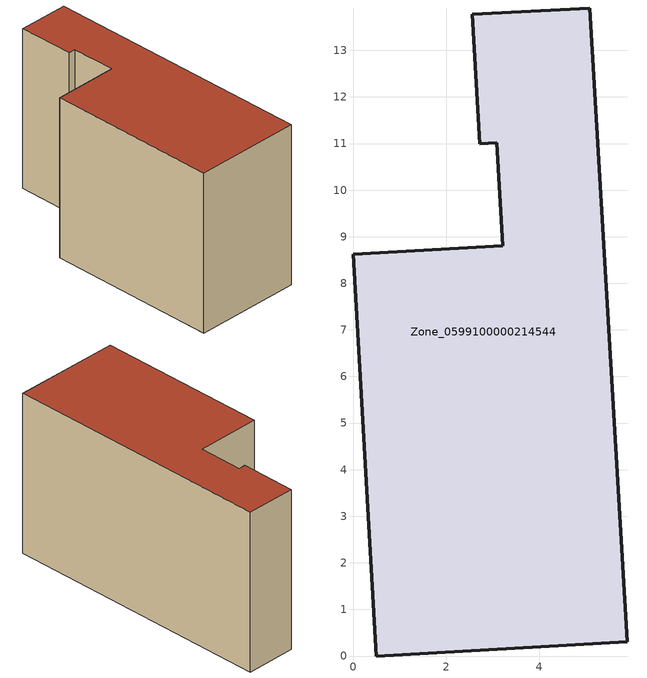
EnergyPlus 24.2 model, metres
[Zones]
Zone_0599100000214544
 floor ground (C_G): 3.21,8.81 3.08,11.02 2.72,11 2.56,13.78 5.08,13.91 5.89,0.31 0.5,0 0,8.62 z0
 wall outside (C_F): 0.5,0 5.89,0.31 5.08,13.91 2.56,13.78 2.72,11 3.08,11.02 3.21,8.81 0,8.62 0.5,0 z0:8.15
 roof outside (C_R): 3.08,11.02 3.21,8.81 0,8.62 0.5,0 5.89,0.31 5.08,13.91 2.56,13.78 2.72,11 z8.15
[BUILDING]
Pand.0599100000214544: North Axis=0; Terrain=City; Loads Convergence Tolerance Value=0.04; Temperature Convergence Tolerance Value=0.4; Solar Distribution=FullExterior; Maximum Number of Warmup Days=25; Minimum Number of Warmup Days=1
[Site:Location]
Rotterdam.The.Hague.AP_ZH_NLD Design_Conditions: Latitude=51.96; Longitude=4.45; Time Zone=1; Elevation=-4.5
[SITE:GROUNDTEMPERATURE:BUILDINGSURFACE]
18, 18, 18, 18, 18, 18, 18, 18, 18, 18, 18, 18
[MATERIAL] Thermal Absorptance=0.9; Solar Absorptance=0.7; Visible Absorptance=0.7
Name | Roughness | Thickness | Conductivity | Density | Specific Heat
G.TI.1975-1991 | MediumSmooth | 0.15 | 0.288461 | 540 | 1210
F.TI.1975-1991 | Rough | 0.3 | 0.230769 | 1920 | 840
R.TI.1975-1991 | MediumRough | 0.2 | 0.153846 | 1500 | 1000
[CONSTRUCTION]
C_G: G.TI.1975-1991
C_F: F.TI.1975-1991
C_R: R.TI.1975-1991
[ZONE]
Zone_0599100000214544: Type=1; Multiplier=1; Ceiling Height=Autocalculate; Volume=Autocalculate; Floor Area=autocalculate; Part of Total Floor Area=Yes
[ZONEINFILTRATION:DESIGNFLOWRATE]
Infil_Zone_0599100000214544: Zone or ZoneList or Space or SpaceList=Zone_0599100000214544; Schedule=AlwaysOn; Design Flow Rate Calculation Method=Flow/Area; Flow Rate per Floor Area=0.003; Constant Term Coefficient=1; Temperature Term Coefficient=0; Velocity Term Coefficient=0; Velocity Squared Term Coefficient=0
[HVACTEMPLATE:ZONE:IDEALLOADSAIRSYSTEM]
Zone_0599100000214544: Maximum Heating Supply Air Temperature=50; Minimum Cooling Supply Air Temperature=13; Maximum Heating Supply Air Humidity Ratio=0.0156; Minimum Cooling Supply Air Humidity Ratio=0.0077; Heating Limit=NoLimit; Cooling Limit=NoLimit; Dehumidification Control Type=ConstantSensibleHeatRatio; Cooling Sensible Heat Ratio=0.7; Dehumidification Setpoint=60; Humidification Control Type=None; Humidification Setpoint=30; Outdoor Air Method=None; Outdoor Air Flow Rate per Person=0.00944; Outdoor Air Flow Rate per Zone Floor Area=0; Outdoor Air Flow Rate per Zone=0; Demand Controlled Ventilation Type=None; Outdoor Air Economizer Type=NoEconomizer; Heat Recovery Type=None; Sensible Heat Recovery Effectiveness=0.7; Latent Heat Recovery Effectiveness=0.65
[ZONECONTROL:THERMOSTAT]
ThermostatControl_Zone_0599100000214544: Zone or ZoneList=Zone_0599100000214544; Control Type Schedule=DualSetpointControlType; Control 1=Thermostat_Zone_0599100000214544; Temperature Difference Between Cutout And Setpoint=0
[THERMOSTATSETPOINT:DUALSETPOINT]
Thermostat_Zone_0599100000214544: Heating Setpoint Temperature Schedule=HeatingSetpoint_Zone_0599100000214544; Cooling Setpoint Temperature Schedule=CoolingSetpoint_Zone_0599100000214544
[SCHEDULE:COMPACT]
HeatingSetpoint_Zone_0599100000214544: Through: 12/31, For: AllDays, Until: 24:00, 21
CoolingSetpoint_Zone_0599100000214544: Through: 12/31, For: AllDays, Until: 24:00, 24
DualSetpointControlType: Through: 12/31, For: AllDays, Until: 24:00, 4
AlwaysOn: Through: 12/31, For: AllDays, Until: 24:00, 1
